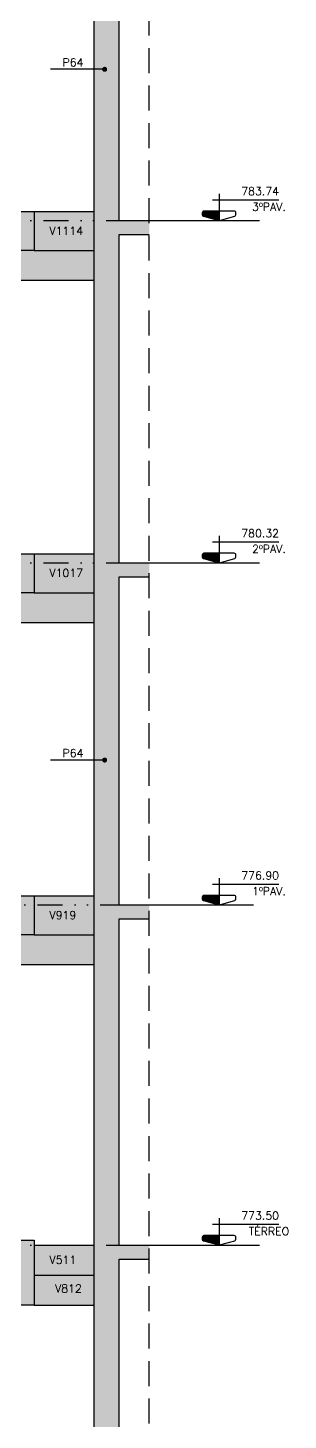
# Model space of a CAD drawing. Header units: millimetres. Extents: x 7530 to 14400, y -7174 to -2969.
# Drawn here: x 8548 to 8808, y -5104 to -3712 of the extents above; entities that cross this region are included whole.
import ezdxf
from ezdxf import colors
from ezdxf.entities.mleader import LeaderData, LeaderLine
from ezdxf.enums import TextEntityAlignment as Align
from ezdxf.math import Vec2, Vec3

# ---------------------------------------------------------------- set-up
doc = ezdxf.new("R2010")
doc.units = ezdxf.units.MM
doc.header["$LTSCALE"] = 50
doc.linetypes.add('DASHED', pattern=[0.75, 0.5, -0.25])
doc.linetypes.add('DIVIDE2', pattern=[0.625, 0.25, -0.125, 0, -0.125, 0, -0.125])
for name, color, linetype in [('F-AUX-RED', 1, 'Continuous'), ('F-CORTE', 4, 'Continuous'), ('F-EIXOS-DET', 1, 'Continuous'), ('F-ESC CORTE', 4, 'Continuous'), ('F-ESC SOLIDO CORTE', 71, 'Continuous'), ('F-NÍVEL-VISTA', 2, 'Continuous'), ('F-SOLIDO', 71, 'Continuous'), ('F-TEXTO', 6, 'Continuous'), ('F-TEXTO-YELLOW', 2, 'Continuous'), ('F-VISTA', 2, 'Continuous'), ('F-VISTA SÓLIDO', 254, 'Continuous')]:
    doc.layers.add(name, color=color, linetype=linetype)
doc.styles.add('MCP', font='romans.shx')
doc.styles.add('ROMANS', font='romans.shx')
doc.styles.get("Standard").update_dxf_attribs({"font": 'romans.shx'})

# ---------------------------------------------------------------- blocks, each defined once
blk = doc.blocks.new('A$C641cacc2')
at = {"layer": 'F-EIXOS-DET'}
for points in [[(13416.2, -5663.8), (13306.2, -5663.8)], [(14211.7, -5663.8), (14321.7, -5663.8)]]:
    blk.add_lwpolyline(points, dxfattribs=at)
at = {"layer": 'F-EIXOS-DET', "color": 252, "linetype": 'DIVIDE2', "ltscale": 2}
blk.add_lwpolyline([(13416.2, -5663.8), (14211.7, -5663.8)], dxfattribs=at)
blk = doc.blocks.new('Nível - Vista')
at = {"layer": 'F-NÍVEL-VISTA'}
blk.add_hatch(color=71, dxfattribs=at).paths.add_polyline_path([(0, 0.238), (-0.38, 0.238, 0.414214), (-0.42, 0.198), (-0.42, 0.148, 0.331206), (-0.391, 0.11), (-0.011, 0.002, 0.072993), (0, 0)])
at = {"layer": 'F-NÍVEL-VISTA', "color": 2}
for p, q in [((-0.168, 0.521), (1.493, 0.521)), ((0, 0.67), (0, 0))]:
    blk.add_line(p, q, dxfattribs=at)
blk.add_lwpolyline([(-0.011, 0.002, 0.146769), (0.011, 0.002), (0.391, 0.11, 0.331206), (0.42, 0.148), (0.42, 0.198, 0.414214), (0.38, 0.238), (-0.38, 0.238, 0.414214), (-0.42, 0.198), (-0.42, 0.148, 0.331206), (-0.391, 0.11), (-0.011, 0.002, 0.146769), (0.011, 0.002)], format="xyb", dxfattribs=at)
at = {"layer": 'F-TEXTO', "color": 3, "style": 'MCP'}
for tag, p in [('NÍVEL', (1.026, 0.636)), ('NÍVEL_DETALHE', (1.02, 0.186))]:
    blk.add_attdef(tag, text='', height=0.2, dxfattribs=at).set_placement(p, align=Align.CENTER)
blk = doc.blocks.new('_DOT')
at = {"color": 0, "linetype": 'ByBlock'}
blk.add_line((-0.5, 0), (-1, 0), dxfattribs=at)
at = {"color": 0, "linetype": 'ByBlock', "const_width": 0.5}
blk.add_lwpolyline([(-0.25, 0, 1), (0.25, 0, 1)], format="xyb", close=True, dxfattribs=at)

msp = doc.modelspace()

# ---------------------------------------------------------------- hatches: boundary and pattern name
at = {"layer": 'F-ESC SOLIDO CORTE'}
h = msp.add_hatch(color=256, dxfattribs=at)
h.dxf.hatch_style = 1
h.paths.add_polyline_path([(8302.123, -3910.927), (8535.028, -3910.927), (8535.028, -3934.927), (8554.028, -3934.927), (8554.028, -3895.927), (8535.028, -3895.927), (8306.528, -3895.927), (8306.528, -3877.927), (8278.528, -3877.927), (8278.528, -3859.927), (8250.528, -3859.927), (8250.528, -3841.927), (8222.528, -3841.927), (8222.528, -3823.927), (8194.528, -3823.927), (8194.528, -3805.927), (8166.528, -3805.927), (8166.528, -3787.927), (8138.528, -3787.927), (8138.528, -3769.927), (8110.528, -3769.927), (8110.528, -3751.927), (8082.528, -3751.927), (8082.528, -3733.927), (8054.528, -3733.927), (8054.528, -3715.927), (7928.528, -3715.927), (7928.528, -3730.927), (8022.123, -3730.927)])
h = msp.add_hatch(color=256, dxfattribs=at)
h.dxf.hatch_style = 1
h.paths.add_polyline_path([(8110.528, -4111.927), (8110.528, -4093.927), (8082.528, -4093.927), (8082.528, -4075.927), (8054.528, -4075.927), (8054.528, -4057.927), (7928.528, -4057.927), (7928.528, -4072.927), (8022.123, -4072.927), (8302.123, -4252.927), (8535.028, -4252.927), (8535.028, -4276.927), (8554.028, -4276.927), (8554.028, -4237.927), (8535.028, -4237.927), (8306.528, -4237.927), (8306.528, -4219.927), (8278.528, -4219.927), (8278.528, -4201.927), (8250.528, -4201.927), (8250.528, -4183.927), (8222.528, -4183.927), (8222.528, -4165.927), (8194.528, -4165.927), (8194.528, -4147.927), (8166.528, -4147.927), (8166.528, -4129.927), (8138.528, -4129.927), (8138.528, -4111.927)])
h = msp.add_hatch(color=256, dxfattribs=at)
h.dxf.hatch_style = 1
h.paths.add_polyline_path([(8138.55, -4471.927), (8138.55, -4453.927), (8110.55, -4453.927), (8110.55, -4435.927), (8082.55, -4435.927), (8082.55, -4417.927), (8054.55, -4417.927), (8054.55, -4399.927), (7928.528, -4399.927), (7928.528, -4414.927), (8022.145, -4414.927), (8302.145, -4594.927), (8535.028, -4594.927), (8535.028, -4618.927), (8554.028, -4618.927), (8554.028, -4579.927), (8535.028, -4579.927), (8306.55, -4579.927), (8306.55, -4561.927), (8278.55, -4561.927), (8278.55, -4543.927), (8250.55, -4543.927), (8250.55, -4525.927), (8222.55, -4525.927), (8222.55, -4507.927), (8194.55, -4507.927), (8194.55, -4489.927), (8166.55, -4489.927), (8166.55, -4471.927)])
h = msp.add_hatch(color=256, dxfattribs=at)
h.dxf.hatch_style = 1
h.paths.add_polyline_path([(7928.528, -4744.296), (7928.528, -4759.296), (8047.569, -4759.296), (8295.529, -4921.029), (8327.17, -4943.927), (8535.028, -4943.927), (8535.028, -4988.927), (8554.028, -4988.927), (8554.028, -4923.927), (8535.028, -4923.927), (8535.028, -4928.927), (8332.028, -4928.927), (8332.028, -4908.664), (8304.028, -4908.664), (8304.028, -4890.401), (8276.028, -4890.401), (8276.028, -4872.138), (8248.028, -4872.138), (8248.028, -4853.875), (8220.028, -4853.875), (8220.028, -4835.612), (8192.028, -4835.612), (8192.028, -4817.348), (8164.028, -4817.348), (8164.028, -4799.085), (8136.028, -4799.085), (8136.028, -4780.822), (8108.028, -4780.822), (8108.028, -4762.559), (8080.028, -4762.559), (8080.028, -4744.296)])
at = {"layer": 'F-SOLIDO'}
h = msp.add_hatch(color=256, dxfattribs=at)
h.dxf.hatch_style = 1
h.paths.add_polyline_path([(8639.028, -3562.927), (8639.028, -3502.927), (8614.028, -3502.927), (8614.028, -5819.927), (8639.028, -5819.927), (8639.028, -5789.927), (8669.028, -5789.927), (8669.028, -5774.927), (8639.028, -5774.927), (8639.028, -5439.925), (8669.028, -5439.925), (8669.028, -5424.925), (8639.028, -5424.925), (8639.028, -4942.927), (8669.028, -4942.927), (8669.028, -4928.927), (8639.028, -4928.927), (8639.028, -4602.927), (8669.028, -4602.927), (8669.028, -4588.927), (8639.028, -4588.927), (8639.028, -4260.927), (8669.028, -4260.927), (8669.028, -4246.927), (8639.028, -4246.927), (8639.028, -3918.927), (8669.028, -3918.927), (8669.028, -3904.927), (8639.028, -3904.927), (8639.028, -3576.927), (8669.028, -3576.927), (8669.028, -3562.927)])
at = {"layer": 'F-VISTA SÓLIDO'}
h = msp.add_hatch(color=256, dxfattribs=at)
h.dxf.hatch_style = 1
h.paths.add_polyline_path([(8614.028, -3895.927), (8554.028, -3895.927), (8554.028, -3934.927), (8614.028, -3934.927)])
h = msp.add_hatch(color=256, dxfattribs=at)
h.dxf.hatch_style = 1
h.paths.add_polyline_path([(8535.028, -3910.927), (8334.434, -3910.927), (8250.434, -3964.927), (8614.028, -3964.927), (8614.028, -3934.927), (8554.028, -3934.927), (8535.028, -3934.927)])
h = msp.add_hatch(color=256, dxfattribs=at)
h.dxf.hatch_style = 1
h.paths.add_polyline_path([(8614.028, -4237.927), (8554.028, -4237.927), (8554.028, -4276.927), (8614.028, -4276.927)])
h = msp.add_hatch(color=256, dxfattribs=at)
h.dxf.hatch_style = 1
h.paths.add_polyline_path([(8535.028, -4252.927), (8334.434, -4252.927), (8250.334, -4306.927), (8614.028, -4306.927), (8614.028, -4276.927), (8554.028, -4276.927), (8535.028, -4276.927)])
h = msp.add_hatch(color=256, dxfattribs=at)
h.dxf.hatch_style = 1
h.paths.add_polyline_path([(8614.028, -4579.927), (8554.028, -4579.927), (8554.028, -4618.927), (8614.028, -4618.927)])
h = msp.add_hatch(color=256, dxfattribs=at)
h.dxf.hatch_style = 1
h.paths.add_polyline_path([(8334.51, -4594.927), (8251.72, -4648.927), (8614.028, -4648.927), (8614.028, -4618.927), (8554.028, -4618.927), (8535.028, -4618.927), (8535.028, -4594.927)])
h = msp.add_hatch(color=256, dxfattribs=at)
h.dxf.hatch_style = 1
h.paths.add_polyline_path([(8614.028, -4928.927), (8554.028, -4928.927), (8554.028, -4958.927), (8614.028, -4958.927)])
h = msp.add_hatch(color=256, dxfattribs=at)
h.dxf.hatch_style = 1
h.paths.add_polyline_path([(8554.028, -4958.927), (8554.028, -4988.927), (8614.028, -4988.927), (8614.028, -4958.927)])

# ---------------------------------------------------------------- linework, layer by layer
at = {"layer": 'F-AUX-RED', "color": 1, "linetype": 'DASHED'}
msp.add_line((8669.028, -5819.927), (8669.028, -3502.927), dxfattribs=at)
at = {"layer": 'F-CORTE'}
for p, q in [((8614.028, -5819.927), (8614.028, -3502.927)), ((8639.028, -3904.927), (8639.028, -3576.927)), ((8639.028, -4246.927), (8639.028, -3918.927)), ((8639.028, -4588.927), (8639.028, -4260.927)), ((8639.028, -4928.927), (8639.028, -4602.927)), ((8639.028, -5424.925), (8639.028, -4942.927))]:
    msp.add_line(p, q, dxfattribs=at)
for points in [[(8639.028, -3904.927), (8669.028, -3904.927)], [(8639.028, -3918.927), (8669.028, -3918.927)], [(8639.028, -4246.927), (8669.028, -4246.927)], [(8639.028, -4260.927), (8669.028, -4260.927)], [(8639.028, -4588.927), (8669.028, -4588.927)], [(8639.028, -4602.927), (8669.028, -4602.927)], [(8639.028, -4928.927), (8669.028, -4928.927)], [(8639.028, -4942.927), (8669.028, -4942.927)]]:
    msp.add_lwpolyline(points, dxfattribs=at)
at = {"layer": 'F-ESC CORTE'}
for points in [[(8535.028, -3895.927), (8554.028, -3895.927), (8554.028, -3934.927), (8535.028, -3934.927), (8535.028, -3910.927)], [(8535.028, -4237.927), (8554.028, -4237.927), (8554.028, -4276.927), (8535.028, -4276.927), (8535.028, -4252.927)], [(8535.028, -4579.927), (8554.028, -4579.927), (8554.028, -4618.927), (8535.028, -4618.927), (8535.028, -4594.927)], [(8554.028, -4923.927), (8554.028, -4988.927), (8535.028, -4988.927), (8535.028, -4943.927)], [(8535.028, -4923.927), (8554.028, -4923.927)]]:
    msp.add_lwpolyline(points, dxfattribs=at)
at = {"layer": 'F-VISTA'}
for points in [[(8554.028, -3895.927), (8614.028, -3895.927)], [(8554.028, -3934.927), (8614.028, -3934.927)], [(8614.028, -3964.927), (8250.334, -3964.927)], [(8554.028, -4237.927), (8614.028, -4237.927)], [(8554.028, -4276.927), (8614.028, -4276.927)], [(8614.028, -4306.927), (8250.334, -4306.927)], [(8554.028, -4579.927), (8614.028, -4579.927)], [(8554.028, -4618.927), (8614.028, -4618.927)], [(8614.028, -4648.927), (8251.72, -4648.927)], [(8554.028, -4928.927), (8614.028, -4928.927)], [(8554.028, -4958.927), (8614.028, -4958.927)], [(8554.028, -4988.927), (8614.028, -4988.927)]]:
    msp.add_lwpolyline(points, dxfattribs=at)

# ---------------------------------------------------------------- block references
at = {"layer": 'F-EIXOS-DET'}
for p in [(-5542.644, 1758.866), (-5542.644, 1416.866), (-5548.644, 1074.866), (-5542.644, 734.866)]:
    msp.add_blockref('A$C641cacc2', p, dxfattribs=at)
at = {"layer": 'F-NÍVEL-VISTA', "linetype": 'Continuous', "xscale": 40, "yscale": 40, "zscale": 40}
for p, values in [((8738.777, -3904.932), {'NÍVEL': '783.74'}), ((8738.777, -4246.932), {'NÍVEL': '780.32'}), ((8738.777, -4588.932), {'NÍVEL': '776.90'}), ((8738.777, -4928.932), {'NÍVEL': '773.50'})]:
    msp.add_blockref('Nível - Vista', p, dxfattribs=at).add_auto_attribs(values)

# ---------------------------------------------------------------- texts
at = {"layer": 'F-TEXTO', "color": 3, "style": 'MCP'}
for s, p in [('3ºPAV.', (8788.59, -3895.13)), ('2ºPAV.', (8788.59, -4237.13)), ('1ºPAV.', (8788.59, -4579.13)), ('TÉRREO', (8788.59, -4919.13))]:
    msp.add_text(s, height=8, dxfattribs=at).set_placement(p, align=Align.CENTER)
at = {"layer": 'F-TEXTO-YELLOW'}
for s, style, p in [('P64', 'MCP', (8582.251, -3750.807)), ('V1114', 'MCP', (8569.211, -3919.168)), ('V1017', 'MCP', (8569.211, -4261.168)), ('P64', 'MCP', (8582.251, -4441.22)), ('V919', 'MCP', (8569.211, -4603.168)), ('V511', 'MCP', (8569.211, -4947.751)), ('V812', 'ROMANS', (8574.796, -4976.326))]:
    msp.add_text(s, height=8, dxfattribs=dict(at, style=style)).set_placement(p)

# ---------------------------------------------------------------- leaders
at = {"layer": 'F-AUX-RED'}
ml = msp.add_multileader_mtext('Standard', dxfattribs=at)
ml.set_content('', color=256)
ml.set_leader_properties()
ml.set_arrow_properties(name='DOT')
ml.build(insert=Vec2(0, 0))
ml.multileader.update_dxf_attribs({"text_right_attachment_type": 6, "text_top_attachment_type": 0, "text_bottom_attachment_type": 0, "dogleg_length": 0.36, "arrow_head_size": 5})
ctx = ml.context
ctx.base_point, ctx.char_height, ctx.arrow_head_size, ctx.landing_gap_size, ctx.plane_origin = Vec3(8570.064, -3753.632), 0.18, 5, 0.09, Vec3(8624.382, -3753.722)
ctx.right_attachment, ctx.text_align_type = 6, 2
notes = []
notes.append((ctx, [(0, (1, 1, 0), (8603.737, -3753.722), (-1, 0), 33.493, [(0, [(8624.382, -3753.722)], 256, [])])]))
ctx.mtext.insert, ctx.mtext.rotation, ctx.mtext.alignment, ctx.mtext.flow_direction = Vec3(8570.154, -3753.542), -3.14159265, 3, 5
ml = msp.add_multileader_mtext('Standard', dxfattribs=at)
ml.set_content('', color=256)
ml.set_leader_properties()
ml.set_arrow_properties(name='DOT')
ml.build(insert=Vec2(0, 0))
ml.multileader.update_dxf_attribs({"text_right_attachment_type": 6, "text_top_attachment_type": 0, "text_bottom_attachment_type": 0, "dogleg_length": 0.36, "arrow_head_size": 5})
ctx = ml.context
ctx.base_point, ctx.char_height, ctx.arrow_head_size, ctx.landing_gap_size, ctx.plane_origin = Vec3(8570.064, -4444.045), 0.18, 5, 0.09, Vec3(8624.382, -4444.135)
ctx.right_attachment, ctx.text_align_type = 6, 2
notes.append((ctx, [(0, (1, 1, 0), (8603.737, -4444.135), (-1, 0), 33.493, [(0, [(8624.382, -4444.135)], 256, [])])]))
ctx.mtext.insert, ctx.mtext.rotation, ctx.mtext.alignment, ctx.mtext.flow_direction = Vec3(8570.154, -4443.955), -3.14159265, 3, 5
for ctx, leaders in notes:
    for number, flags, end, landing, length, lines in leaders:
        leader = LeaderData()
        leader.index, (leader.has_last_leader_line, leader.has_dogleg_vector, leader.attachment_direction) = number, flags
        leader.last_leader_point, leader.dogleg_vector, leader.dogleg_length = Vec3(end), Vec3(landing), length
        for number, points, colour, breaks in lines:
            line = LeaderLine()
            line.index, line.vertices, line.color, line.breaks = number, Vec3.list(points), colors.encode_raw_color(colour), breaks
            leader.lines.append(line)
        ctx.leaders.append(leader)

doc.saveas('drawing.dxf')
